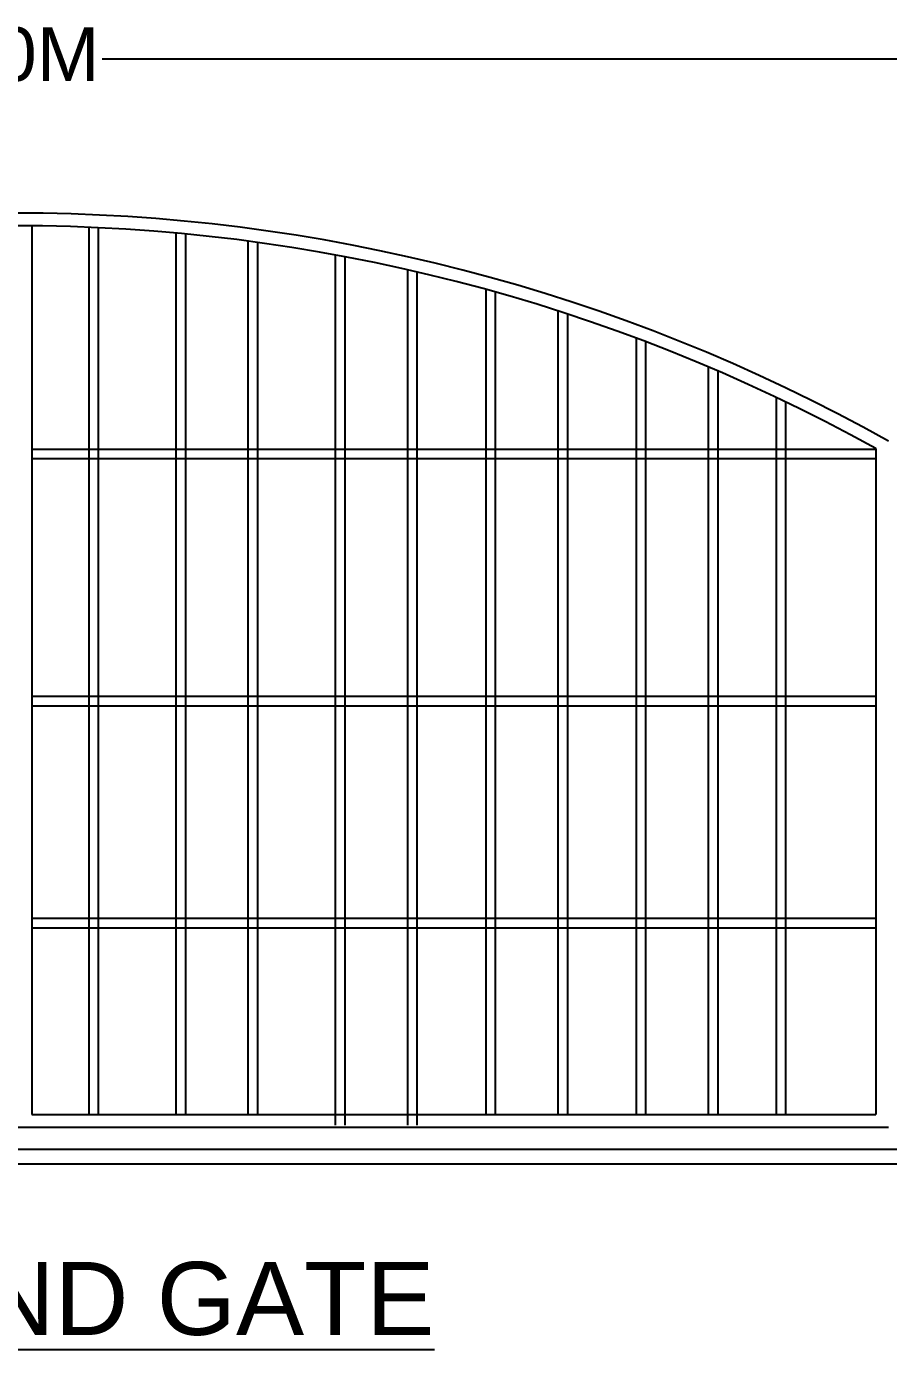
# Model space of a CAD drawing. Header units: metres. Extents: x 7889 to 8063, y -2348 to -2272.
# Drawn here: x 7992.051 to 7994.884, y -2310.348 to -2305.997 of the extents above; entities that cross this region are included whole.
import ezdxf

# ---------------------------------------------------------------- set-up
doc = ezdxf.new("R2010")
doc.units = ezdxf.units.M
doc.header["$MEASUREMENT"] = 0
doc.styles.add('ld', font='arial.ttf')
doc.styles.get("Standard").update_dxf_attribs({"font": 'arial.ttf'})

msp = doc.modelspace()

# ---------------------------------------------------------------- linework, layer by layer
at = {"lineweight": 25, "ltscale": 60}
msp.add_line((7994.99649, -2306.10492), (7992.2999, -2306.10492), dxfattribs=at)
at = {"lineweight": 25, "ltscale": 72}
for p, q in [((7992.06792, -2306.65248), (7992.06792, -2309.57507)), ((7992.25554, -2306.65756), (7992.25554, -2309.57507)), ((7992.28686, -2306.65895), (7992.28686, -2309.57507)), ((7992.54152, -2306.67655), (7992.54152, -2309.57507)), ((7992.57284, -2306.67949), (7992.57284, -2309.57507)), ((7992.77868, -2306.70307), (7992.77868, -2309.57507)), ((7992.81, -2306.70731), (7992.81, -2309.57507)), ((7993.06582, -2306.74846), (7993.06582, -2309.60964)), ((7993.09715, -2306.7543), (7993.09715, -2309.60964)), ((7993.30298, -2306.79714), (7993.30298, -2309.60964)), ((7993.3343, -2306.80434), (7993.3343, -2309.60964)), ((7993.56026, -2306.86173), (7993.56026, -2309.57507)), ((7993.59159, -2306.87045), (7993.59159, -2309.57507)), ((7993.79742, -2306.93248), (7993.79742, -2309.57507)), ((7993.82874, -2306.94265), (7993.82874, -2309.57507)), ((7994.05432, -2307.02176), (7994.05432, -2309.57507)), ((7994.08564, -2307.03358), (7994.08564, -2309.57507)), ((7994.29147, -2307.1164), (7994.29147, -2309.57507)), ((7994.3228, -2307.12981), (7994.3228, -2309.57507)), ((7994.51469, -2307.21678), (7994.51469, -2309.57507)), ((7994.54601, -2307.23178), (7994.54601, -2309.57507)), ((7994.84247, -2307.38787), (7992.06792, -2307.38787)), ((7994.84247, -2307.38543), (7994.84247, -2309.57507)), ((7994.84247, -2307.41939), (7992.06792, -2307.41939)), ((7994.84247, -2308.20071), (7992.06792, -2308.20071)), ((7994.84247, -2308.23223), (7992.06792, -2308.23223)), ((7994.84247, -2308.93092), (7992.06792, -2308.93092)), ((7994.84247, -2308.96245), (7992.06792, -2308.96245)), ((7992.06792, -2309.57507), (7994.84247, -2309.57507)), ((7989.14022, -2309.61684), (7994.88424, -2309.61684)), ((7989.02797, -2309.68885), (7994.99649, -2309.68885)), ((7987.09436, -2309.73727), (7996.9301, -2309.73727))]:
    msp.add_line(p, q, dxfattribs=at)
for radius, start, end in [(5.87267, 60.722059, 119.277941), (5.8309, 60.962182, 119.037818)]:
    msp.add_arc((7992.01223, -2312.48338), radius, start, end, dxfattribs=at)

# ---------------------------------------------------------------- texts
at = {"lineweight": 25, "style": 'ld'}
msp.add_text('10M', height=0.176874, dxfattribs=at).set_placement((7991.8096, -2306.17675))
at = {"color": 3}
msp.add_text('%%UCOMPOUND GATE', height=0.24, dxfattribs=at).set_placement((7990.39292, -2310.2998))

doc.saveas('drawing.dxf')
